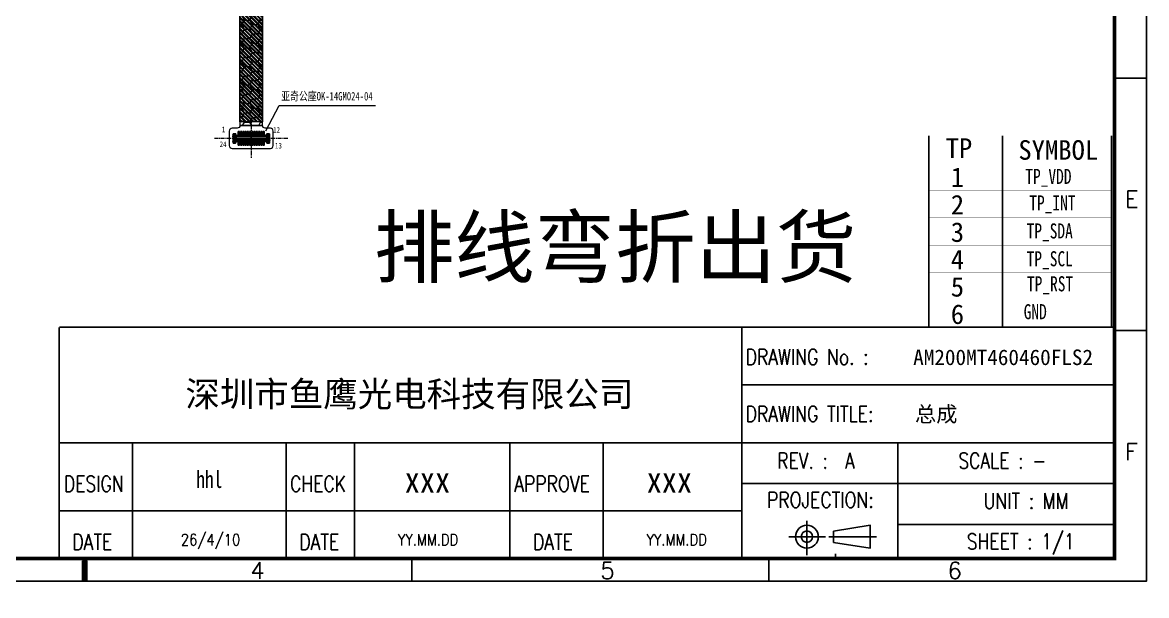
# Model space of a CAD drawing. Header units: millimetres. Extents: x -1677 to -687, y -1765 to -1070.
# Drawn here: x -1494.9 to -1295.1, y -1765.3 to -1663.4 of the extents above; entities that cross this region are included whole.
import ezdxf
from ezdxf.enums import TextEntityAlignment as Align

# ---------------------------------------------------------------- set-up
doc = ezdxf.new("R2010")
doc.units = ezdxf.units.MM
doc.linetypes.add('CENTER', pattern=[0.6, 0.375, -0.075, 0.075, -0.075])
doc.linetypes.add('CENTER2', pattern=[1.125, 0.75, -0.125, 0.125, -0.125])
for name, color, linetype in [('center', 1, 'CENTER'), ('dim', 3, 'Continuous'), ('EMI', 150, 'Continuous'), ('FPC', 30, 'Continuous'), ('TOPOVERLAY', 2, 'Continuous')]:
    doc.layers.add(name, color=color, linetype=linetype)
doc.layers.add('TFPC', color=50, linetype='Continuous', lineweight=5)
doc.styles.add('RD', font='ROMAND.shx', dxfattribs={"width": 0.8})
doc.styles.add('ROMANS', font='romans.shx', dxfattribs={"bigfont": 'gbcbig.shx'})
doc.styles.get("Standard").update_dxf_attribs({"font": 'txt.shx'})
doc.styles.add('W0$254', font='SimSun.ttf', dxfattribs={"width": 0.75})
doc.styles.add('中文', font='SimSun.ttf')
doc.styles.add('其它汉字', font='SimSun.ttf', dxfattribs={"width": 0.85})
doc.styles.add('宋体', font='SimSun.ttf', dxfattribs={"width": 0.75})
doc.dimstyles.new('DIM', dxfattribs={"dimtxt": 0.8, "dimasz": 0.8, "dimexe": 0, "dimexo": 0.5, "dimgap": 0.11, "dimtad": 0, "dimzin": 1, "dimdsep": 46, "dimtxsty": 'RD', "dimcen": 0, "dimclrd": 256, "dimclre": 256, "dimclrt": 256, "dimadec": 0, "dimazin": 0, "dimtm": 1e-09, "dimtfac": 1, "dimtofl": 0, "dimtmove": 0, "dimatfit": 3, "dimfxl": 1, "dimlwe": -1, "dimarcsym": 0})

# ---------------------------------------------------------------- blocks, each defined once
blk = doc.blocks.new('A$C4DB71547')
at = {"color": 7, "lineweight": 5}
for p, q in [((-0.9, 2.11), (-0.9, 2.26)), ((-0.57, 2.26), (-0.9, 2.26)), ((-0.57, 2.11), (-0.9, 2.11)), ((-0.7, 2.11), (-0.7, 2.26)), ((-0.65, 3.19), (-0.66, 3.18)), ((-0.66, 3.18), (-0.66, 3.17)), ((-0.66, 2.74), (-0.66, 3.16)), ((-0.66, 2.74), (-0.57, 2.54)), ((-0.53, 2.74), (-0.66, 2.74)), ((-0.64, 3.19), (-0.65, 3.19)), ((-0.65, 2.26), (-0.65, 2.11)), ((-0.61, 3.19), (-0.64, 3.19)), ((-0.61, 2.74), (-0.61, 3.19)), ((-0.6, 2.11), (-0.6, 2.26)), ((-0.58, 2.74), (-0.54, 2.8)), ((-0.46, 2.57), (-0.57, 2.54)), ((-0.57, -2.56), (-0.57, 2.54)), ((-0.56, 3.27), (-0.56, 3.16)), ((-0.56, 3.27), (0.56, 3.27)), ((0.56, 3.22), (-0.56, 3.22)), ((-0.56, 3.16), (-0.54, 3.14)), ((-0.54, 2.8), (-0.54, 3.14)), ((-0.19, 3.14), (-0.54, 3.14)), ((-0.54, 3.14), (-0.48, 3.09)), ((-0.54, 3.14), (-0.54, 3.14)), ((-0.46, 2.57), (-0.53, 2.74)), ((-0.52, 2.74), (-0.53, 2.74)), ((0.53, 2.74), (-0.52, 2.74)), ((-0.48, 2.84), (-0.48, 3.09)), ((-0.19, 3.09), (-0.48, 3.09)), ((-0.19, 2.84), (-0.48, 2.84)), ((-0.45, 2.57), (-0.46, 2.57)), ((-0.45, 2.57), (-0.45, -2.6)), ((-0.42, -2.76), (-0.42, 2.74)), ((-0.4, 3.27), (-0.4, 3.29)), ((-0.25, 3.29), (-0.4, 3.29)), ((-0.3, -2.76), (-0.3, 2.74)), ((-0.26, 2.7), (-0.3, 2.74)), ((-0.26, 2.7), (-0.26, -2.72)), ((0.26, 2.7), (-0.26, 2.7)), ((-0.25, 3.27), (-0.25, 3.29)), ((-0.19, 2.8), (-0.19, 3.14)), ((0.19, 3.14), (-0.19, 3.14)), ((0.19, 2.8), (-0.19, 2.8)), ((0.19, 2.8), (0.19, 3.14)), ((0.54, 3.14), (0.19, 3.14)), ((0.48, 3.09), (0.19, 3.09)), ((0.48, 2.84), (0.19, 2.84)), ((0.25, 3.27), (0.25, 3.29)), ((0.25, 3.29), (0.4, 3.29)), ((0.26, 2.7), (0.3, 2.74)), ((0.26, 2.7), (0.26, -2.72)), ((0.3, 2.74), (0.3, -2.76)), ((0.4, 3.27), (0.4, 3.29)), ((0.42, -2.76), (0.42, 2.74)), ((0.45, 2.57), (0.45, -2.6)), ((0.45, 2.57), (0.46, 2.57)), ((0.53, 2.74), (0.46, 2.57)), ((0.46, 2.57), (0.57, 2.54)), ((0.54, 3.14), (0.48, 3.09)), ((0.48, 3.09), (0.48, 2.84)), ((0.66, 2.74), (0.53, 2.74)), ((0.56, 3.16), (0.54, 3.14)), ((0.54, 2.8), (0.54, 3.14)), ((0.54, 3.14), (0.54, 3.14)), ((0.58, 2.74), (0.54, 2.8)), ((0.56, 3.27), (0.56, 3.16)), ((0.66, 2.74), (0.57, 2.54)), ((0.57, -2.56), (0.57, 2.54)), ((0.9, 2.26), (0.57, 2.26)), ((0.9, 2.11), (0.57, 2.11)), ((0.6, 2.11), (0.6, 2.26)), ((0.61, 2.74), (0.61, 3.19)), ((0.61, 3.19), (0.64, 3.19)), ((0.64, 3.19), (0.65, 3.19)), ((0.65, 3.19), (0.66, 3.18)), ((0.65, 2.11), (0.65, 2.26)), ((0.66, 3.18), (0.66, 3.17)), ((0.66, 2.74), (0.66, 3.16)), ((0.7, 2.26), (0.7, 2.11)), ((0.9, 2.11), (0.9, 2.26)), ((-0.9, 1.71), (-0.9, 1.86)), ((-0.57, 1.86), (-0.9, 1.86)), ((-0.57, 1.71), (-0.9, 1.71)), ((-0.9, 1.31), (-0.9, 1.46)), ((-0.57, 1.46), (-0.9, 1.46)), ((-0.57, 1.31), (-0.9, 1.31)), ((-0.9, 0.91), (-0.9, 1.06)), ((-0.57, 1.06), (-0.9, 1.06)), ((-0.57, 0.91), (-0.9, 0.91)), ((-0.9, 0.51), (-0.9, 0.66)), ((-0.57, 0.66), (-0.9, 0.66)), ((-0.57, 0.51), (-0.9, 0.51)), ((-0.9, 0.11), (-0.9, 0.26)), ((-0.57, 0.26), (-0.9, 0.26)), ((-0.57, 0.11), (-0.9, 0.11)), ((-0.7, 1.71), (-0.7, 1.86)), ((-0.7, 1.31), (-0.7, 1.46)), ((-0.7, 0.91), (-0.7, 1.06)), ((-0.7, 0.51), (-0.7, 0.66)), ((-0.7, 0.11), (-0.7, 0.26)), ((-0.65, 1.86), (-0.65, 1.71)), ((-0.65, 1.46), (-0.65, 1.31)), ((-0.65, 1.06), (-0.65, 0.91)), ((-0.65, 0.66), (-0.65, 0.51)), ((-0.65, 0.26), (-0.65, 0.11)), ((-0.6, 1.71), (-0.6, 1.86)), ((-0.6, 1.31), (-0.6, 1.46)), ((-0.6, 0.91), (-0.6, 1.06)), ((-0.6, 0.51), (-0.6, 0.66)), ((-0.6, 0.11), (-0.6, 0.26)), ((0.9, 1.86), (0.57, 1.86)), ((0.9, 1.71), (0.57, 1.71)), ((0.9, 1.46), (0.57, 1.46)), ((0.9, 1.31), (0.57, 1.31)), ((0.9, 1.06), (0.57, 1.06)), ((0.9, 0.91), (0.57, 0.91)), ((0.9, 0.66), (0.57, 0.66)), ((0.9, 0.51), (0.57, 0.51)), ((0.9, 0.26), (0.57, 0.26)), ((0.9, 0.11), (0.57, 0.11)), ((0.6, 1.71), (0.6, 1.86)), ((0.6, 1.31), (0.6, 1.46)), ((0.6, 0.91), (0.6, 1.06)), ((0.6, 0.51), (0.6, 0.66)), ((0.6, 0.11), (0.6, 0.26)), ((0.65, 1.71), (0.65, 1.86)), ((0.65, 1.31), (0.65, 1.46)), ((0.65, 0.91), (0.65, 1.06)), ((0.65, 0.51), (0.65, 0.66)), ((0.65, 0.11), (0.65, 0.26)), ((0.7, 1.86), (0.7, 1.71)), ((0.7, 1.46), (0.7, 1.31)), ((0.7, 1.06), (0.7, 0.91)), ((0.7, 0.66), (0.7, 0.51)), ((0.7, 0.26), (0.7, 0.11)), ((0.9, 1.71), (0.9, 1.86)), ((0.9, 1.31), (0.9, 1.46)), ((0.9, 0.91), (0.9, 1.06)), ((0.9, 0.51), (0.9, 0.66)), ((0.9, 0.11), (0.9, 0.26)), ((-0.9, -0.29), (-0.9, -0.14)), ((-0.57, -0.14), (-0.9, -0.14)), ((-0.57, -0.29), (-0.9, -0.29)), ((-0.9, -0.69), (-0.9, -0.54)), ((-0.57, -0.54), (-0.9, -0.54)), ((-0.57, -0.69), (-0.9, -0.69)), ((-0.9, -1.09), (-0.9, -0.94)), ((-0.57, -0.94), (-0.9, -0.94)), ((-0.57, -1.09), (-0.9, -1.09)), ((-0.9, -1.49), (-0.9, -1.34)), ((-0.57, -1.34), (-0.9, -1.34)), ((-0.57, -1.49), (-0.9, -1.49)), ((-0.9, -1.89), (-0.9, -1.74)), ((-0.57, -1.74), (-0.9, -1.74)), ((-0.57, -1.89), (-0.9, -1.89)), ((-0.7, -0.29), (-0.7, -0.14)), ((-0.7, -0.69), (-0.7, -0.54)), ((-0.7, -1.09), (-0.7, -0.94)), ((-0.7, -1.49), (-0.7, -1.34)), ((-0.7, -1.89), (-0.7, -1.74)), ((-0.65, -0.14), (-0.65, -0.29)), ((-0.65, -0.54), (-0.65, -0.69)), ((-0.65, -0.94), (-0.65, -1.09)), ((-0.65, -1.34), (-0.65, -1.49)), ((-0.65, -1.74), (-0.65, -1.89)), ((-0.6, -0.29), (-0.6, -0.14)), ((-0.6, -0.69), (-0.6, -0.54)), ((-0.6, -1.09), (-0.6, -0.94)), ((-0.6, -1.49), (-0.6, -1.34)), ((-0.6, -1.89), (-0.6, -1.74)), ((0.9, -0.14), (0.57, -0.14)), ((0.9, -0.29), (0.57, -0.29)), ((0.9, -0.54), (0.57, -0.54)), ((0.9, -0.69), (0.57, -0.69)), ((0.9, -0.94), (0.57, -0.94)), ((0.9, -1.09), (0.57, -1.09)), ((0.9, -1.34), (0.57, -1.34)), ((0.9, -1.49), (0.57, -1.49)), ((0.9, -1.74), (0.57, -1.74)), ((0.9, -1.89), (0.57, -1.89)), ((0.6, -0.29), (0.6, -0.14)), ((0.6, -0.69), (0.6, -0.54)), ((0.6, -1.09), (0.6, -0.94)), ((0.6, -1.49), (0.6, -1.34)), ((0.6, -1.89), (0.6, -1.74)), ((0.65, -0.29), (0.65, -0.14)), ((0.65, -0.69), (0.65, -0.54)), ((0.65, -1.09), (0.65, -0.94)), ((0.65, -1.49), (0.65, -1.34)), ((0.65, -1.89), (0.65, -1.74)), ((0.7, -0.14), (0.7, -0.29)), ((0.7, -0.54), (0.7, -0.69)), ((0.7, -0.94), (0.7, -1.09)), ((0.7, -1.34), (0.7, -1.49)), ((0.7, -1.74), (0.7, -1.89)), ((0.9, -0.29), (0.9, -0.14)), ((0.9, -0.69), (0.9, -0.54)), ((0.9, -1.09), (0.9, -0.94)), ((0.9, -1.49), (0.9, -1.34)), ((0.9, -1.89), (0.9, -1.74)), ((-0.9, -2.29), (-0.9, -2.14)), ((-0.57, -2.14), (-0.9, -2.14)), ((-0.57, -2.29), (-0.9, -2.29)), ((-0.7, -2.29), (-0.7, -2.14)), ((-0.66, -2.76), (-0.57, -2.56)), ((-0.66, -3.19), (-0.66, -2.76)), ((-0.53, -2.76), (-0.66, -2.76)), ((-0.66, -3.2), (-0.66, -3.19)), ((-0.65, -3.21), (-0.66, -3.2)), ((-0.65, -2.14), (-0.65, -2.29)), ((-0.64, -3.22), (-0.65, -3.21)), ((-0.61, -3.22), (-0.64, -3.22)), ((-0.61, -3.22), (-0.61, -2.76)), ((-0.6, -2.29), (-0.6, -2.14)), ((-0.58, -2.76), (-0.54, -2.82)), ((-0.46, -2.59), (-0.57, -2.56)), ((-0.56, -3.19), (-0.54, -3.17)), ((-0.56, -3.29), (-0.56, -3.19)), ((0.56, -3.24), (-0.56, -3.24)), ((0.56, -3.29), (-0.56, -3.29)), ((-0.54, -3.17), (-0.54, -2.82)), ((-0.54, -3.17), (-0.48, -3.11)), ((-0.54, -3.17), (-0.19, -3.17)), ((-0.54, -3.17), (-0.54, -3.17)), ((-0.46, -2.59), (-0.53, -2.76)), ((0.52, -2.76), (-0.53, -2.76)), ((-0.48, -3.11), (-0.48, -2.86)), ((-0.19, -2.86), (-0.48, -2.86)), ((-0.19, -3.11), (-0.48, -3.11)), ((-0.45, -2.6), (-0.46, -2.59)), ((-0.4, -3.31), (-0.4, -3.29)), ((-0.25, -3.31), (-0.4, -3.31)), ((-0.26, -2.72), (-0.3, -2.76)), ((0.26, -2.72), (-0.26, -2.72)), ((-0.25, -3.31), (-0.25, -3.29)), ((-0.19, -3.17), (-0.19, -2.82)), ((0.19, -2.82), (-0.19, -2.82)), ((0.19, -3.17), (-0.19, -3.17)), ((0.19, -3.17), (0.19, -2.82)), ((0.48, -2.86), (0.19, -2.86)), ((0.48, -3.11), (0.19, -3.11)), ((0.19, -3.17), (0.54, -3.17)), ((0.25, -3.31), (0.25, -3.29)), ((0.25, -3.31), (0.4, -3.31)), ((0.26, -2.72), (0.3, -2.76)), ((0.4, -3.31), (0.4, -3.29)), ((0.45, -2.6), (0.46, -2.59)), ((0.46, -2.59), (0.57, -2.56)), ((0.53, -2.76), (0.46, -2.59)), ((0.48, -2.86), (0.48, -3.11)), ((0.54, -3.17), (0.48, -3.11)), ((0.53, -2.76), (0.52, -2.76)), ((0.66, -2.76), (0.53, -2.76)), ((0.58, -2.76), (0.54, -2.82)), ((0.54, -3.17), (0.54, -2.82)), ((0.56, -3.19), (0.54, -3.17)), ((0.54, -3.17), (0.54, -3.17)), ((0.56, -3.29), (0.56, -3.19)), ((0.9, -2.14), (0.57, -2.14)), ((0.9, -2.29), (0.57, -2.29)), ((0.66, -2.76), (0.57, -2.56)), ((0.6, -2.29), (0.6, -2.14)), ((0.61, -3.22), (0.61, -2.76)), ((0.61, -3.22), (0.64, -3.22)), ((0.64, -3.22), (0.65, -3.21)), ((0.65, -2.29), (0.65, -2.14)), ((0.65, -3.21), (0.66, -3.2)), ((0.66, -3.19), (0.66, -2.76)), ((0.66, -3.2), (0.66, -3.19)), ((0.7, -2.14), (0.7, -2.29)), ((0.9, -2.29), (0.9, -2.14))]:
    blk.add_line(p, q, dxfattribs=at)
for centre, radius, start, end in [((-0.56, 3.17), 0.1, 90, 180), ((-0.63, 3.17), 0.0222, 158.7819, 162.5326), ((-0.55, 3.16), 0.107, 178.6047, 180.0137), ((0.56, 3.17), 0.1, 0, 90), ((0.55, 3.16), 0.107, 359.9863, 1.3953), ((-0.55, -3.19), 0.105, 179.9883, 181.4198), ((-0.56, -3.19), 0.1, 180, 270), ((0.56, -3.19), 0.1, 270, 0), ((0.55, -3.19), 0.109, 358.8887, 0.0064)]:
    blk.add_arc(centre, radius, start, end, dxfattribs=at)
at = {"color": 7, "lineweight": 5, "extrusion": (0, 0, -1)}
for centre, major_axis, start_param, end_param in [((0.56, 2.99), (0.065, 0.198), -0.707723, -0.127253), ((-0.56, -3.02), (0.065, 0.198), -3.849315, -3.268845), ((0.56, -3.02), (-0.065, 0.198), -3.01434, -2.43387)]:
    blk.add_ellipse(centre, major_axis=major_axis, ratio=0.383764, start_param=start_param, end_param=end_param, dxfattribs=at)
at = {"color": 7, "lineweight": 5}
for points, knots in [([(-0.64, 3.19), (-0.63, 3.2), (-0.6, 3.21), (-0.57, 3.22), (-0.56, 3.22)], [0, 0, 0, 0, 0.465306, 1, 1, 1, 1]), ([(-0.56, 3.16), (-0.56, 3.17), (-0.57, 3.17), (-0.58, 3.18), (-0.6, 3.19), (-0.61, 3.19), (-0.61, 3.19)], [0, 0, 0, 0, 0.262675, 0.518002, 0.763606, 1, 1, 1, 1]), ([(-0.54, 2.8), (-0.54, 2.8), (-0.53, 2.81), (-0.52, 2.82), (-0.5, 2.83), (-0.49, 2.84), (-0.48, 2.84)], [0, 0, 0, 0, 0.241737, 0.487994, 0.740729, 1, 1, 1, 1]), ([(0.54, 2.8), (0.54, 2.8), (0.53, 2.81), (0.52, 2.82), (0.5, 2.83), (0.49, 2.84), (0.48, 2.84)], [0, 0, 0, 0, 0.241777, 0.488003, 0.740705, 1, 1, 1, 1]), ([(0.56, 3.22), (0.57, 3.22), (0.6, 3.21), (0.63, 3.2), (0.64, 3.19)], [0, 0, 0, 0, 0.534694, 1, 1, 1, 1]), ([(-0.64, -3.22), (-0.63, -3.23), (-0.6, -3.24), (-0.57, -3.24), (-0.56, -3.24)], [0, 0, 0, 0, 0.465306, 1, 1, 1, 1]), ([(-0.54, -2.82), (-0.54, -2.83), (-0.53, -2.84), (-0.52, -2.85), (-0.5, -2.86), (-0.49, -2.86), (-0.48, -2.86)], [0, 0, 0, 0, 0.241737, 0.487994, 0.740729, 1, 1, 1, 1]), ([(0.54, -2.82), (0.54, -2.83), (0.53, -2.84), (0.52, -2.85), (0.5, -2.86), (0.49, -2.86), (0.48, -2.86)], [0, 0, 0, 0, 0.241777, 0.488003, 0.740705, 1, 1, 1, 1]), ([(0.56, -3.24), (0.57, -3.24), (0.6, -3.24), (0.63, -3.23), (0.64, -3.22)], [0, 0, 0, 0, 0.534694, 1, 1, 1, 1]), ([(0.66, -2.76), (0.66, -2.76), (0.66, -2.76), (0.66, -2.76), (0.66, -2.76), (0.66, -2.76), (0.66, -2.76)], [0, 0, 0, 0, 0.099063, 0.225886, 0.451708, 1, 1, 1, 1])]:
    blk.add_open_spline(points, degree=3, knots=knots, dxfattribs=at)
at = {"layer": 'center', "linetype": 'CENTER2', "lineweight": 5}
for p, q in [((0, 2.7), (0, -2.72)), ((0.26, 0), (-0.26, 0))]:
    blk.add_line(p, q, dxfattribs=at)
at = {"lineweight": 5, "insert": (0.23, 3.13), "char_height": 0.005, "width": 52.19, "attachment_point": 1, "style": 'RD'}
blk.add_mtext('{\\fFZShuTi|b0|i0|c134|p2;\\C5;REX Electronics CON-Kyocea 14-5804-024-000-829+}', dxfattribs=at)
blk = doc.blocks.new('A$C2D12074D')
at = {"color": 6}
for p, q in [((-2.32, 0), (2.31, 0)), ((0, -0.55), (0, 0.55))]:
    blk.add_line(p, q, dxfattribs=at)
for points in [[(-3.23, 0.83), (-3.23, 0.3), (-2.78, 0.3), (-2.78, 0.83)], [(-2.32, 1.2), (-2.32, 0.55), (-2.09, 0.55), (-2.09, 1.2)], [(-1.92, 1.2), (-1.92, 0.55), (-1.69, 0.55), (-1.69, 1.2)], [(-1.52, 1.2), (-1.52, 0.55), (-1.29, 0.55), (-1.29, 1.2)], [(-1.12, 1.2), (-1.12, 0.55), (-0.89, 0.55), (-0.89, 1.2)], [(-0.72, 1.2), (-0.72, 0.55), (-0.49, 0.55), (-0.49, 1.2)], [(-0.32, 1.2), (-0.32, 0.55), (-0.09, 0.55), (-0.09, 1.2)], [(0.08, 1.2), (0.08, 0.55), (0.31, 0.55), (0.31, 1.2)], [(0.48, 1.2), (0.48, 0.55), (0.71, 0.55), (0.71, 1.2)], [(0.88, 1.2), (0.88, 0.55), (1.11, 0.55), (1.11, 1.2)], [(1.28, 1.2), (1.28, 0.55), (1.51, 0.55), (1.51, 1.2)], [(1.68, 1.2), (1.68, 0.55), (1.91, 0.55), (1.91, 1.2)], [(2.08, 1.2), (2.08, 0.55), (2.31, 0.55), (2.31, 1.2)], [(3.23, 0.83), (3.23, 0.3), (2.78, 0.3), (2.78, 0.83)], [(-3.23, -0.83), (-3.23, -0.3), (-2.78, -0.3), (-2.78, -0.83)], [(-2.32, -1.2), (-2.32, -0.55), (-2.09, -0.55), (-2.09, -1.2)], [(-1.92, -1.2), (-1.92, -0.55), (-1.69, -0.55), (-1.69, -1.2)], [(-1.52, -1.2), (-1.52, -0.55), (-1.29, -0.55), (-1.29, -1.2)], [(-1.12, -1.2), (-1.12, -0.55), (-0.89, -0.55), (-0.89, -1.2)], [(-0.72, -1.2), (-0.72, -0.55), (-0.49, -0.55), (-0.49, -1.2)], [(-0.32, -1.2), (-0.32, -0.55), (-0.09, -0.55), (-0.09, -1.2)], [(0.08, -1.2), (0.08, -0.55), (0.31, -0.55), (0.31, -1.2)], [(0.48, -1.2), (0.48, -0.55), (0.71, -0.55), (0.71, -1.2)], [(0.88, -1.2), (0.88, -0.55), (1.11, -0.55), (1.11, -1.2)], [(1.28, -1.2), (1.28, -0.55), (1.51, -0.55), (1.51, -1.2)], [(1.68, -1.2), (1.68, -0.55), (1.91, -0.55), (1.91, -1.2)], [(2.08, -1.2), (2.08, -0.55), (2.31, -0.55), (2.31, -1.2)], [(3.23, -0.83), (3.23, -0.3), (2.78, -0.3), (2.78, -0.83)]]:
    blk.add_lwpolyline(points, close=True, dxfattribs=at)
blk = doc.blocks.new('24RYTH24ETRGYFHTGNJH')
at = {"layer": 'TOPOVERLAY'}
for p, q in [((3690.92, -626.68), (3690.92, -655.06)), ((3701.81, -626.68), (3701.81, -655.06)), ((3717.95, -626.68), (3717.95, -655.06)), ((3690.92, -655.06), (3717.95, -655.06))]:
    blk.add_line(p, q, dxfattribs=at)
at = {"layer": 'TOPOVERLAY', "const_width": 0.017}
for points in [[(3690.92, -626.68), (3717.95, -626.68)], [(3690.92, -630.74), (3717.95, -630.74)], [(3690.92, -634.79), (3717.95, -634.79)], [(3690.92, -638.84), (3717.95, -638.84)], [(3690.92, -642.9), (3717.95, -642.9)], [(3690.92, -646.95), (3717.95, -646.95)], [(3690.92, -651.01), (3717.95, -651.01)]]:
    blk.add_lwpolyline(points, dxfattribs=at)
at = {"layer": 'TOPOVERLAY', "style": '宋体'}
for s, height, p in [('TP', 2.896, (3693.4, -629.96)), ('SYMBOL', 2.896, (3704.17, -630.24)), ('1', 2.9, (3694.16, -634.28)), ('2', 2.9, (3694.16, -638.35)), ('3', 2.9, (3694.16, -642.41)), ('4', 2.9, (3694.16, -646.46)), ('5', 2.9, (3694.16, -650.51)), ('6', 2.9, (3694.16, -654.57))]:
    blk.add_text(s, height=height, dxfattribs=at).set_placement(p)
at = {"layer": 'TOPOVERLAY', "char_height": 2.2346, "width": 16.3958, "attachment_point": 1, "style": '宋体'}
for s, insert in [('{\\C1;TP_VDD}', (3705.2, -631.59)), ('{\\C1;TP_INT}', (3705.79, -635.52)), ('{\\C1;TP_SDA}', (3705.39, -639.67)), ('{\\C1;TP_SCL}', (3705.39, -643.79)), ('{\\C1;TP_RST}', (3705.44, -647.5))]:
    blk.add_mtext(s, dxfattribs=dict(at, insert=insert))
at = {"layer": 'TOPOVERLAY', "color": 1, "insert": (3704.96, -651.63), "char_height": 2.235, "width": 16.3958, "attachment_point": 1, "style": '宋体'}
blk.add_mtext('GND', dxfattribs=at)

msp = doc.modelspace()

# ---------------------------------------------------------------- hatches: boundary and pattern name
at = {"layer": 'EMI', "lineweight": 5}
h = msp.add_hatch(dxfattribs=at)
h.set_pattern_fill('HONEY', color=256, scale=0.3)
h.set_pattern_definition([(0, (53.3045, 0), (1.42875, 0.824889), [0.9525, -1.905]), (120, (53.3045, 0), (-1.42874983, 0.8248893), [0.9525, -1.905]), (60, (53.3045, 0), (1.7e-07, 1.6497783), [-1.905, 0.9525])])
h.paths.add_polyline_path([(-1456.259, -1637.935), (-1456.259, -1681.707), (-1452.259, -1681.707), (-1452.259, -1637.935, -0.4142136), (-1450.259, -1635.935), (-1434.31, -1635.935, 0.4142136), (-1433.31, -1634.935), (-1433.31, -1628.081), (-1442.5, -1628.081, -0.4142136), (-1443.5, -1627.081), (-1443.5, -1625.131), (-1459.244, -1625.131, -0.4776665), (-1460.244, -1625.994), (-1468.09, -1625.994, 0.4142136), (-1468.59, -1626.494), (-1468.59, -1634.935, 0.4142136), (-1467.59, -1635.935), (-1458.259, -1635.935, -0.4142136)])
at = {"layer": 'TFPC', "lineweight": 5}
h = msp.add_hatch(dxfattribs=at)
h.set_pattern_fill('ANSI32', color=252, scale=0.05)
h.set_pattern_definition([(135, (82.9527, -1844.47373), (0.3367596, 0.3367596), []), (135, (82.72817, -1844.47373), (0.3367596, 0.3367596), [])])
h.paths.add_polyline_path([(-1456.259, -1637.935), (-1452.259, -1637.935), (-1452.259, -1681.081), (-1456.259, -1681.081)])

# ---------------------------------------------------------------- linework, layer by layer
for p, q in [((-1295.142, -1673.325), (-1300.829, -1673.325)), ((-1295.142, -1718.192), (-1300.829, -1718.192)), ((-1367.092, -1727.827), (-1300.829, -1727.827)), ((-1488.394, -1738.136), (-1300.829, -1738.136)), ((-1475.359, -1738.135), (-1475.359, -1758.972)), ((-1448.057, -1738.136), (-1448.057, -1758.8)), ((-1435.89, -1738.135), (-1435.89, -1758.972)), ((-1408.298, -1738.136), (-1408.298, -1758.8)), ((-1391.704, -1738.135), (-1391.704, -1758.972)), ((-1339.337, -1738.136), (-1339.337, -1758.8)), ((-1367.092, -1745.378), (-1300.829, -1745.378)), ((-1488.395, -1750.235), (-1367.092, -1750.235)), ((-1339.337, -1752.622), (-1300.829, -1752.622)), ((-1425.736, -1762.705), (-1425.736, -1758.672)), ((-1362.246, -1762.705), (-1362.246, -1758.672))]:
    msp.add_line(p, q)
at = {"color": 1}
msp.add_line((-1456.259, -1681.707), (-1452.259, -1681.707), dxfattribs=at)
at = {"ltscale": 0.8}
for p, q in [((-1355.493, -1758.084), (-1355.493, -1751.977)), ((-1352.192, -1754.819), (-1358.723, -1754.819)), ((-1351.585, -1754.815), (-1343.135, -1754.815))]:
    msp.add_line(p, q, dxfattribs=at)
msp.add_lwpolyline([(-1674.22, -1493.856), (-1295.142, -1493.856), (-1295.142, -1762.705), (-1674.22, -1762.705), (-1674.22, -1493.856)])
at = {"color": 7, "linetype": 'Continuous', "const_width": 0.652}
msp.add_lwpolyline([(-1668.534, -1758.672), (-1300.829, -1758.672), (-1300.829, -1497.888), (-1668.534, -1497.888)], close=True, dxfattribs=at)
at = {"const_width": 0.303}
for points in [[(-1488.395, -1758.672), (-1488.393, -1717.595)], [(-1488.393, -1717.595), (-1300.829, -1717.595)], [(-1488.393, -1717.595), (-1300.829, -1717.595)], [(-1486.934, -1717.595), (-1301.384, -1717.595)], [(-1486.934, -1717.595), (-1301.384, -1717.595)], [(-1367.092, -1758.8), (-1367.092, -1717.595)]]:
    msp.add_lwpolyline(points, dxfattribs=at)
msp.add_lwpolyline([(-1350.768, -1753.804), (-1350.768, -1755.826), (-1344.245, -1756.838), (-1344.245, -1752.793)], close=True)
msp.add_lwpolyline([(-1483.854, -1758.672, 0, 5.128, 0), (-1483.854, -1760.816, 1.026, 1.026, 0), (-1483.854, -1762.705, 1.026, 1.026, 0)], format="xyseb")
at = {"color": 7, "linetype": 'Continuous'}
msp.add_lwpolyline([(-1350.448, -1758.386), (-1350.448, -1757.833)], dxfattribs=at)
for centre, radius in [((-1355.493, -1754.815), 2.023), ((-1355.493, -1754.811), 1.011)]:
    msp.add_circle(centre, radius)
at = {"layer": 'EMI', "color": 0, "lineweight": 5}
msp.add_lwpolyline([(-1456.259, -1637.935), (-1456.259, -1681.707, -0.4142136), (-1456.759, -1682.207), (-1457.659, -1682.207, 0.4142136), (-1458.159, -1682.707), (-1458.159, -1685.307, 0.4142136), (-1457.659, -1685.807), (-1450.859, -1685.807, 0.4142136), (-1450.359, -1685.307), (-1450.359, -1682.707, 0.4142136), (-1450.859, -1682.207), (-1451.759, -1682.207, -0.4142136), (-1452.259, -1681.707), (-1452.259, -1637.935, -0.4142136)], format="xyb", dxfattribs=at)
at = {"layer": 'FPC', "color": 1, "linetype": 'CENTER2', "lineweight": 5}
for points in [[(-1454.259, -1680.558), (-1454.259, -1687.456)], [(-1454.259, -1680.558), (-1454.259, -1687.456)], [(-1454.259, -1680.558), (-1454.259, -1687.456)], [(-1447.731, -1684.007), (-1460.786, -1684.007)], [(-1447.731, -1684.007), (-1460.786, -1684.007)], [(-1447.731, -1684.007), (-1460.786, -1684.007)]]:
    msp.add_lwpolyline(points, dxfattribs=at)
at = {"layer": 'TFPC', "color": 252, "lineweight": 5}
msp.add_lwpolyline([(-1456.259, -1637.935), (-1452.259, -1637.935), (-1452.259, -1681.081), (-1456.259, -1681.081)], close=True, dxfattribs=at)

# ---------------------------------------------------------------- block references
at = {"color": 30, "linetype": 'Continuous', "xscale": -1}
for name, p, rotation in [('A$C4DB71547', (-1454.245, -1684.007), 270), ('A$C2D12074D', (-1454.259, -1684.007), 180)]:
    msp.add_blockref(name, p, dxfattribs=dict(at, rotation=rotation))
at = {"layer": 'dim', "color": 1, "lineweight": 5, "xscale": 1.199999999999989, "yscale": 1.199999999999989, "zscale": 1.199999999999989}
msp.add_blockref('24RYTH24ETRGYFHTGNJH', (-5762.923, -931.521), dxfattribs=at)

# ---------------------------------------------------------------- texts
at = {"style": 'ROMANS', "width": 0.8}
for s, height, p in [('DRAWING No. : ', 2.79256, (-1366.374, -1724.252)), ('DRAWING TITLE:', 2.79256, (-1366.374, -1734.376)), ('REV. :  A', 2.7926, (-1360.77, -1742.706)), ('SCALE : -', 2.7926, (-1328.579, -1742.694)), ('DESIGN', 2.7926, (-1487.551, -1746.814)), ('CHECK', 2.7926, (-1447.358, -1746.814)), ('APPROVE', 2.7926, (-1407.494, -1746.814)), ('PROJECTION:', 2.79256, (-1362.584, -1749.662)), ('DATE', 2.7926, (-1486.031, -1757.156)), ('DATE', 2.7926, (-1445.694, -1757.156)), ('DATE', 2.7926, (-1404.161, -1757.156))]:
    msp.add_text(s, height=height, dxfattribs=at).set_placement(p)
at = {"color": 4, "lineweight": 0, "style": '宋体'}
for s, height, p in [('AM200MT460460FLS2', 2.76452, (-1336.615, -1724.309)), ('总成', 2.7645, (-1336.293, -1734.409))]:
    msp.add_text(s, height=height, dxfattribs=at).set_placement(p)
at = {"lineweight": 9, "style": '宋体'}
msp.add_text('深圳市鱼鹰光电科技有限公司', height=4.48991, dxfattribs=at).set_placement((-1465.948, -1731.697))
at = {"style": 'ROMANS', "width": 0.8}
for s, height, p in [('UNIT : MM', 2.7926, (-1316.548, -1748.447)), ('SHEET : 1/1', 2.79256, (-1317.504, -1755.861))]:
    msp.add_text(s, height=height, dxfattribs=at).set_placement(p, align=Align.MIDDLE)
at = {"color": 1, "width": 0.85}
for s, p in [('26/4/10', (-1466.779, -1756.351)), ('YY.MM.DD', (-1428.203, -1756.351)), ('YY.MM.DD', (-1384.018, -1756.351))]:
    msp.add_text(s, height=2.0168, dxfattribs=at).set_placement(p)
at = {"char_height": 2.957, "attachment_point": 1}
for s, insert, width in [('E', (-1298.968, -1693.358), 17.62186), ('F', (-1298.968, -1738.226), 15.93535), ('4', (-1454.407, -1759.34), 2.38614), ('5', (-1392.197, -1759.34), 2.4736), ('6', (-1330.498, -1759.34), 6.08077)]:
    msp.add_mtext(s, dxfattribs=dict(at, insert=insert, width=width))
at = {"color": 4, "lineweight": 0, "insert": (-1461.708, -1744.652), "char_height": 3.041, "width": 30.03141, "attachment_point": 5, "style": '宋体'}
msp.add_mtext('hhl', dxfattribs=at)
at = {"color": 1, "char_height": 4.6543, "width": 27.30128, "attachment_point": 5, "style": '其它汉字'}
for insert in [(-1422.946, -1744.652), (-1379.944, -1744.652)]:
    msp.add_mtext('xxx', dxfattribs=dict(at, insert=insert))
at = {"layer": 'dim', "color": 3, "insert": (-1432.681, -1675.769), "char_height": 1.5, "width": 17.34726, "attachment_point": 3, "style": '宋体'}
msp.add_mtext('亚奇公座OK-14GM024-04', dxfattribs=at)
at = {"layer": 'dim', "color": 7, "insert": (-1432.473, -1698.102), "char_height": 10.4808, "width": 382.12065, "attachment_point": 1, "style": '中文'}
msp.add_mtext('{\\fSimSun|b0|i0|c134|p54;排线弯折出货}', dxfattribs=at)
at = {"layer": 'FPC', "color": 1, "linetype": 'Continuous', "char_height": 1, "width": 1, "attachment_point": 3, "style": 'W0$254'}
for s, insert in [('{\\fSimSun|b0|i0|c134|p2;1}', (-1458.877, -1681.915)), ('{\\fSimSun|b0|i0|c134|p2;12}', (-1449.145, -1682.008)), ('{\\fSimSun|b0|i0|c134|p2;24}', (-1458.647, -1684.553)), ('{\\fSimSun|b0|i0|c134|p2;13}', (-1448.807, -1684.81))]:
    msp.add_mtext(s, dxfattribs=dict(at, insert=insert))

# ---------------------------------------------------------------- leaders
at = {"layer": 'dim', "lineweight": 5}
msp.add_leader([(-1451.673, -1682.682), (-1449.314, -1678.194), (-1432.153, -1678.194)], dimstyle='DIM', override={"dimgap": 0.11, "dimtad": 0, "dimfxl": 1.25, "dimlwd": 5, "dimlwe": 5, "dimarcsym": 1}, dxfattribs=at)

doc.saveas('drawing.dxf')
